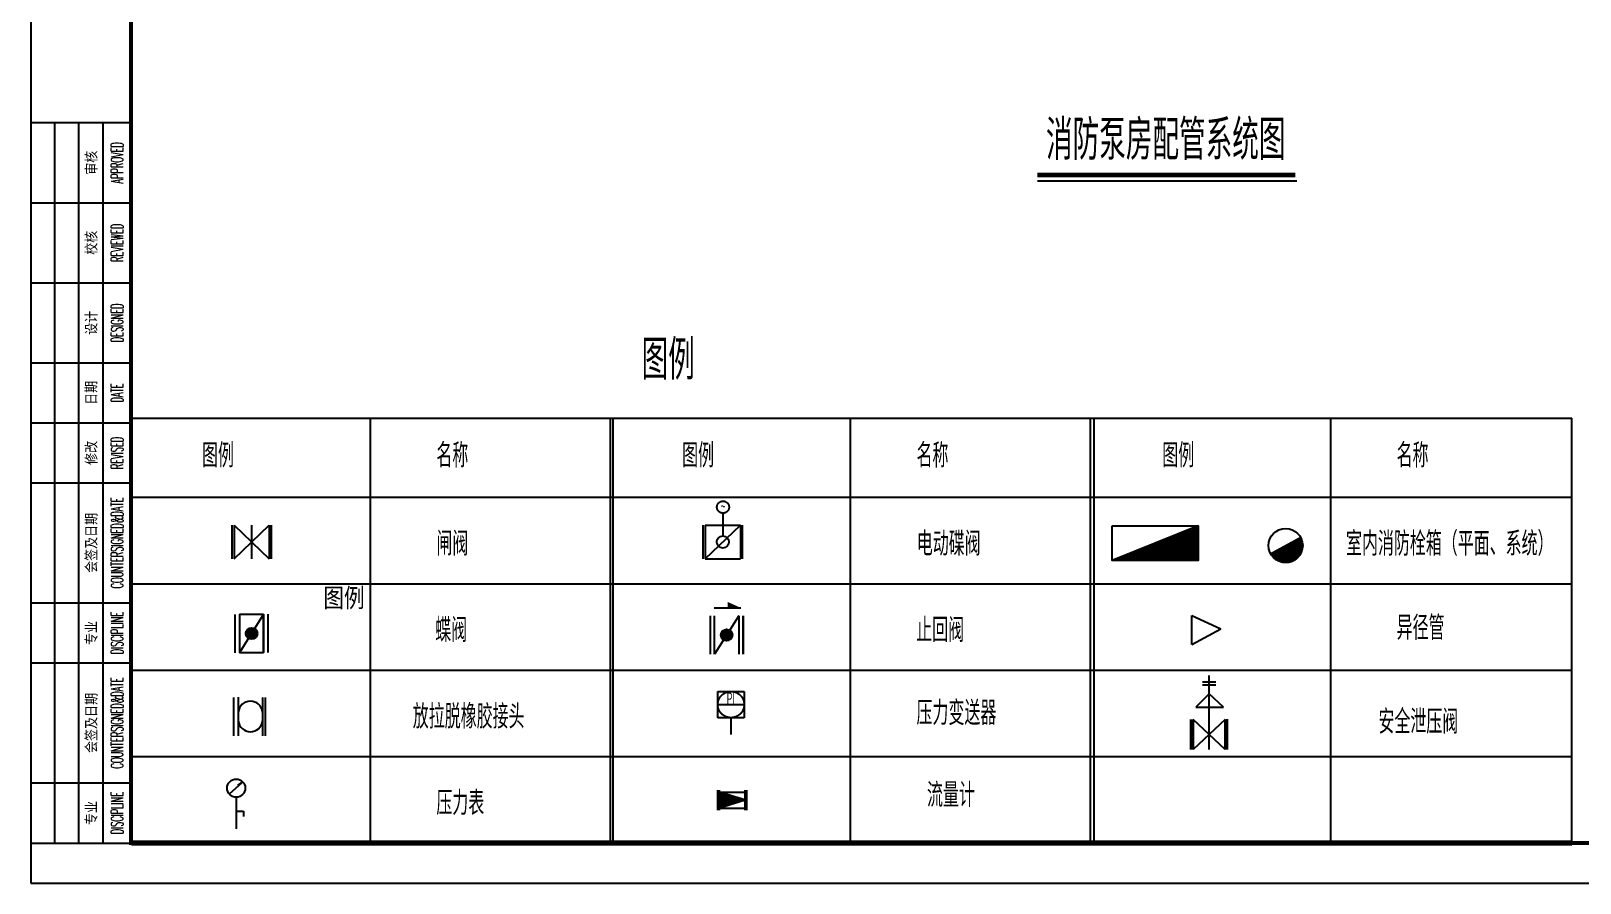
# Model space of a CAD drawing. Extents: x 84552 to 1115094, y -331058 to 102248.
# Drawn here: x 130022 to 149380, y 55435 to 66081 of the extents above; entities that cross this region are included whole.
import ezdxf
from ezdxf.enums import TextEntityAlignment as Align

# ---------------------------------------------------------------- set-up
doc = ezdxf.new("R2010")
doc.units = 0
doc.header["$LTSCALE"] = 1000
doc.header["$MEASUREMENT"] = 0
doc.linetypes.add('建施-55中综合楼1221$0$xref-局部平面图$0$ACAD_ISO14W100', pattern=[25.5, 12, -3, 0.5, -3, 0.5, -3, 0.5, -3])
for name, color, linetype in [('-DIM', 3, 'Continuous'), ('PUB_TITLE', 4, 'Continuous'), ('测绘处中心区路网', 7, 'Continuous')]:
    doc.layers.add(name, color=color, linetype=linetype)
doc.layers.add('泡沫系统', color=4, linetype='Continuous', lineweight=80)
doc.styles.add('AHD', font='sceie.shx', dxfattribs={"width": 0.7, "bigfont": 'sceic.shx'})
doc.styles.add('ECEC_TK', font='txt_l.shx', dxfattribs={"bigfont": 'hztxt_l.shx'})
doc.styles.add('HZF', font='', dxfattribs={"width": 0.5})
doc.styles.get('HZF').set_extended_font_data('NSimSun')

# ---------------------------------------------------------------- blocks, each defined once
blk = doc.blocks.new('11111111111')
for p, q in [((765.17, -582.31), (765.17, -402.31)), ((771.17, -582.31), (771.17, -402.31)), ((777.17, -582.31), (777.17, -402.31)), ((759.17, -422.31), (784.17, -422.31)), ((759.17, -442.31), (784.17, -442.31)), ((759.17, -462.31), (784.17, -462.31)), ((759.17, -477.31), (784.17, -477.31)), ((759.17, -492.31), (784.17, -492.31)), ((759.17, -522.31), (784.17, -522.31)), ((759.17, -537.31), (784.17, -537.31)), ((759.17, -567.31), (784.17, -567.31))]:
    blk.add_line(p, q)
blk.add_lwpolyline([(759.17, -402.31), (759.17, -582.31), (784.17, -582.31), (784.17, -402.31)], close=True)
at = {"style": 'ECEC_TK'}
for s, p in [('审核', (774.17, -412.31)), ('校核', (774.17, -432.31)), ('设计', (774.17, -452.31)), ('日期', (774.17, -469.81)), ('修改', (774.17, -484.81)), ('会签及日期', (774.17, -507.31)), ('专业', (774.17, -529.81)), ('会签及日期', (774.17, -552.31)), ('专业', (774.17, -574.81))]:
    blk.add_text(s, height=3, rotation=90, dxfattribs=at).set_placement(p, align=Align.MIDDLE)
at = {"style": 'ECEC_TK', "width": 0.5}
for s, p in [('APPROVED', (780.67, -412.31)), ('REVIEWED', (780.67, -432.31)), ('DESIGNED', (780.67, -452.31)), ('DATE', (780.67, -469.81)), ('REVISED', (780.67, -484.81)), ('COUNTERSIGNED&DATE', (780.67, -507.31)), ('DISCIPLINE', (780.67, -529.81)), ('COUNTERSIGNED&DATE', (780.67, -552.31)), ('DISCIPLINE', (780.67, -574.81))]:
    blk.add_text(s, height=3, rotation=90, dxfattribs=at).set_placement(p, align=Align.MIDDLE)

msp = doc.modelspace()

# ---------------------------------------------------------------- hatches: boundary and pattern name
h = msp.add_hatch()
h.set_pattern_fill('ANSI31', color=256, scale=2, style=0)
h.set_pattern_definition([(45, (-1161141.38387, 159669.60932), (-0.176776695297, 0.176776695297), [])])
h.paths.add_polyline_path([(144609.5, 59466.1), (144609.5, 59898.1), (143534, 59466.1)])
h = msp.add_hatch()
h.set_pattern_fill('ANSI31', color=256, scale=2, style=0)
h.set_pattern_definition([(45, (-1052546.42107, 143907.62095), (-0.176776695297, 0.176776695297), [])])
h.paths.add_polyline_path([(145914.1, 59651.3, 0.1253873), (145888, 59753.5), (145512.9, 59549.1, 0.7771659)])
h = msp.add_hatch()
h.set_pattern_fill('ANGLE', color=256, scale=1.5, style=0)
h.set_pattern_definition([(0, (-9530950.534, 5536910.803), (0, 10.4775), [7.62, -2.8575]), (90, (-9530950.534, 5536910.803), (-10.4775, 6e-16), [7.62, -2.8575])])
h.paths.add_polyline_path([(132817.4, 58613.2, 0.5894329), (132706.9, 58552.1, 0.2583104), (132740.8, 58490.9)])
h.paths.add_polyline_path([(132851.2, 58552.1, 0.2583104), (132817.4, 58613.2), (132740.8, 58490.9, 0.5894329)])
h = msp.add_hatch()
h.set_pattern_fill('ANGLE', color=256, scale=1.5, style=0)
h.set_pattern_definition([(0, (-9525013.804, 5536892.243), (0, 10.4775), [7.62, -2.8575]), (90, (-9525013.804, 5536892.243), (-10.4775, 6e-16), [7.62, -2.8575])])
h.paths.add_polyline_path([(138754.1, 58594.6, 0.5894329), (138643.7, 58533.5, 0.2583104), (138677.5, 58472.4)])
h.paths.add_polyline_path([(138788, 58533.5, 0.2583104), (138754.1, 58594.6), (138677.5, 58472.4, 0.5894329)])
at = {"linetype": '建施-55中综合楼1221$0$xref-局部平面图$0$ACAD_ISO14W100'}
h = msp.add_hatch(dxfattribs=at)
h.set_pattern_fill('ANSI31', color=256, scale=100, style=0)
h.set_pattern_definition([(45, (-324288.454, 24830.99), (-8.83883476, 8.83883476), [])])
h.paths.add_polyline_path([(138949, 56470.5), (138949, 56472), (138626.7, 56570.5), (138626.7, 56370.5)])

# ---------------------------------------------------------------- linework, layer by layer
at = {"lineweight": 60}
msp.add_line((142601.4, 64285), (145821.5, 64285), dxfattribs=at)
for p, q in [((142602.4, 64209.4), (145839.3, 64209.4)), ((131264.7, 55934.7), (131264.7, 61241.3)), ((131264.7, 61241.3), (149275.9, 61241.3)), ((134264.7, 55934.7), (134264.7, 61241.3)), ((137264.7, 55934.7), (137264.7, 61241.3)), ((137264.7, 55934.7), (137264.7, 61241.3)), ((137298.6, 55934.7), (137298.6, 61241.3)), ((140264.7, 55934.7), (140264.7, 61241.3)), ((143264.7, 55934.7), (143264.7, 61241.3)), ((143308.8, 55934.7), (143308.8, 61241.3)), ((146264.7, 55934.7), (146264.7, 61241.3)), ((149275.9, 55934.7), (149275.9, 61241.3)), ((131264.7, 60254.7), (149272.3, 60254.7)), ((138446.4, 59905), (138887.4, 59905)), ((144609.5, 59898.1), (143534, 59466.1)), ((145512.9, 59549.1), (145888, 59753.5)), ((138446.4, 59485), (138887.4, 59485)), ((131264.7, 59174.7), (149272.3, 59174.7)), ((132628.7, 58793.3), (132929.5, 58793.3)), ((138866.2, 58772.3), (138565.5, 58292.3)), ((144529.7, 58415.3), (144529.7, 58776.1)), ((144529.7, 58776.1), (144890.4, 58609.6)), ((132628.7, 58313.3), (132929.4, 58313.3)), ((131264.7, 58094.7), (149272.3, 58094.7)), ((144661.3, 57946.4), (144830.5, 57946.4)), ((144661.3, 57911.9), (144830.5, 57911.9)), ((144745.9, 57800), (144579.3, 57633.4)), ((144925.1, 57633.4), (144745.9, 57800)), ((144579.3, 57633.4), (144925.1, 57633.4)), ((131264.7, 57014.7), (149272.3, 57014.7)), ((131264.7, 55934.7), (149272.3, 55934.7)), ((131264.7, 55934.7), (149272.3, 55934.7)), ((131264.7, 55934.7), (149272.3, 55934.7)), ((131268.2, 55934.7), (149275.9, 55934.7)), ((131268.2, 55934.7), (149275.9, 55934.7)), ((131268.2, 55934.7), (149275.9, 55934.7))]:
    msp.add_line(p, q)
at = {"lineweight": -3}
for p, q in [((138666.9, 60055.8), (138666.9, 59770.4)), ((132531.4, 59905), (132531.4, 59485)), ((132531.4, 59905), (132531.4, 59485)), ((132559.4, 59905), (132559.4, 59485)), ((132559.4, 59905), (132559.4, 59485)), ((132779.9, 59905), (132779.9, 59485)), ((132779.9, 59905), (132779.9, 59485)), ((133000.4, 59905), (133000.4, 59485)), ((133000.4, 59905), (133000.4, 59485)), ((133024.5, 59905), (133024.5, 59485)), ((133024.5, 59905), (133024.5, 59485)), ((138418.4, 59905), (138418.4, 59485)), ((138418.4, 59905), (138418.4, 59485)), ((138446.4, 59905), (138446.4, 59485)), ((138446.4, 59905), (138446.4, 59485)), ((138887.4, 59905), (138887.4, 59485)), ((138887.4, 59905), (138887.4, 59485)), ((138911.5, 59905), (138911.5, 59485)), ((138911.5, 59905), (138911.5, 59485)), ((144745.9, 57101.3), (144745.9, 58029.5)), ((132953.9, 57272.8), (132953.9, 57752.8)), ((144517.8, 57101.3), (144517.8, 57479.3)), ((144517.8, 57479.3), (144517.8, 57101.3)), ((144547.4, 57101.3), (144547.4, 57479.3)), ((144547.4, 57101.3), (144547.4, 57479.3)), ((144547.4, 57101.3), (144547.4, 57479.3)), ((144547.4, 57479.3), (144547.4, 57101.3)), ((144944.3, 57101.3), (144944.3, 57479.3)), ((144944.3, 57101.3), (144944.3, 57479.3)), ((144944.3, 57479.3), (144944.3, 57101.3)), ((144972.4, 57103.6), (144972.4, 57481.6)), ((144972.4, 57481.6), (144972.4, 57103.6)), ((144973.9, 57101.3), (144973.9, 57479.3))]:
    msp.add_line(p, q, dxfattribs=at)
at = {"color": 0, "lineweight": -3}
for p, q in [((132559.4, 59905), (133000.4, 59485)), ((132559.4, 59485), (133000.4, 59905)), ((132559.4, 59905), (133000.4, 59485)), ((132559.4, 59485), (133000.4, 59905)), ((138446.4, 59485), (138887.4, 59905)), ((138559.3, 58872.4), (138894.1, 58872.4)), ((138559.3, 58872.4), (138894.1, 58872.4)), ((144529.7, 58415.3), (144890.4, 58609.6)), ((144944.3, 57101.3), (144547.4, 57479.3)), ((144944.3, 57479.3), (144547.4, 57101.3))]:
    msp.add_line(p, q, dxfattribs=at)
at = {"linetype": '建施-55中综合楼1221$0$xref-局部平面图$0$ACAD_ISO14W100'}
for p, q in [((138605.5, 57664.3), (138934.2, 57664.3)), ((138769.9, 57499.9), (138769.9, 57291.2)), ((138606.7, 56345.5), (138606.7, 56595.5)), ((138626.7, 56345.5), (138626.7, 56595.5)), ((138953.9, 56470.5), (138626.7, 56570.5)), ((138626.7, 56570.5), (138949, 56570.5)), ((138949, 56345.5), (138949, 56595.5)), ((138969, 56345.5), (138969, 56595.5)), ((138949, 56470.5), (138626.7, 56370.5)), ((138626.7, 56370.5), (138949, 56370.5))]:
    msp.add_line(p, q, dxfattribs=at)
msp.add_lwpolyline([(143534, 59898.1), (144609.5, 59898.1), (144609.5, 59466.1), (143534, 59466.1)], close=True)
msp.add_lwpolyline([(138605.5, 57828.6), (138934.2, 57828.6), (138934.2, 57499.9), (138605.5, 57499.9)], close=True, dxfattribs=at)
at = {"const_width": 70}
for points in [[(149275.9, 55934.7), (131275.9, 55934.7)], [(149279.4, 55934.7), (131279.4, 55934.7)]]:
    msp.add_lwpolyline(points, dxfattribs=at)
at = {"linetype": '建施-55中综合楼1221$0$xref-局部平面图$0$ACAD_ISO14W100'}
for centre, radius in [((138670.2, 60131.4), 75.7), ((138769.9, 57664.3), 164.4)]:
    msp.add_circle(centre, radius, dxfattribs=at)
for centre, radius in [((145700.5, 59651.3), 213.6), ((138667.6, 59695.8), 75.2), ((132779.1, 58552.1), 72.1), ((138715.8, 58533.5), 72.1), ((138715.8, 58532.3), 37.8)]:
    msp.add_circle(centre, radius)
at = {"color": 0, "lineweight": -3}
msp.add_solid([(138726.7, 58872.4), (138726.7, 58947.4), (138894.1, 58872.4)], dxfattribs=at)
at = {"layer": 'PUB_TITLE'}
msp.add_lwpolyline([(130022, 55434.7), (159722, 55434.7), (159722, 76434.7), (130022, 76434.7)], close=True, dxfattribs=at)
at = {"layer": 'PUB_TITLE', "const_width": 50}
msp.add_lwpolyline([(131272, 55934.7), (159222, 55934.7), (159222, 75934.7), (131272, 75934.7)], close=True, dxfattribs=at)
at = {"layer": '泡沫系统', "color": 0, "linetype": 'ByBlock', "lineweight": -3}
for p, q in [((132574.6, 58310.8), (132574.6, 58790.8)), ((132628.7, 58793.3), (132628.7, 58313.3)), ((132628.7, 58310.8), (132929.4, 58790.8)), ((132929.4, 58793.3), (132929.4, 58313.3)), ((132929.4, 58310.8), (132929.4, 58790.8)), ((132983.6, 58793.3), (132983.6, 58313.3)), ((138511.3, 58774.7), (138511.3, 58294.7)), ((138565.5, 58292.3), (138565.5, 58772.3)), ((138866.2, 58774.7), (138866.2, 58294.7)), ((138920.3, 58774.7), (138920.3, 58294.7)), ((138920.3, 58292.3), (138920.3, 58772.3)), ((132558.7, 57273.3), (132558.7, 57753.3)), ((132612.9, 57755.8), (132612.9, 57275.8)), ((132915.6, 57752.8), (132915.6, 57272.8))]:
    msp.add_line(p, q, dxfattribs=at)
for centre, radius, start, end in [((132764.2, 57554.4), 152.3, 6.33177, 173.66823), ((132764.3, 57477.2), 152.4, 186.35799, 353.19127)]:
    msp.add_arc(centre, radius, start, end, dxfattribs=at)
msp.add_point((132915.6, 57411.8), dxfattribs=at)
msp.add_point((132915.6, 57411.8), dxfattribs=at)
at = {"layer": '测绘处中心区路网', "color": 7, "lineweight": -3}
for p, q in [((132504.7, 56550.1), (132661.5, 56690.9)), ((132661.5, 56690.9), (132602.3, 56652.5)), ((132586.3, 56506.9), (132586.7, 56112.6)), ((132586.5, 56334.5), (132677.7, 56334.5)), ((132677.7, 56334.5), (132677.7, 56267.5))]:
    msp.add_line(p, q, dxfattribs=at)
msp.add_circle((132586.3, 56620.5), 113.6, dxfattribs=at)

# ---------------------------------------------------------------- block references
at = {"color": 242, "xscale": 50, "yscale": 50, "zscale": 50}
msp.add_blockref('11111111111', (92063.6, 85050.1), dxfattribs=at)

# ---------------------------------------------------------------- texts
at = {"layer": '-DIM', "color": 0, "style": 'HZF', "width": 0.8}
msp.add_text('图例', height=236.25, dxfattribs=at).set_placement((133676.2, 58880.2))
at = {"color": 7, "lineweight": -3, "style": 'AHD', "width": 0.7}
for s, p in [('~', (138641.7, 60061.4)), ('PI', (138716, 57664.3))]:
    msp.add_text(s, height=150, rotation=0, dxfattribs=at).set_placement(p)
at = {"layer": '测绘处中心区路网', "color": 7, "lineweight": -3, "style": 'AHD', "width": 0.7}
for s, height, p in [('消防泵房配管系统图', 500, (142706.8, 64470.3)), ('图例', 500, (137653, 61722.1)), ('图例', 300, (132159.6, 60626.7)), ('名称', 300, (135088.3, 60626.7)), ('图例', 300, (138159.6, 60626.7)), ('名称', 300, (141088.3, 60626.7)), ('图例', 300, (144159.6, 60626.7)), ('名称', 300, (147088.3, 60626.7)), ('闸阀', 300, (135088.3, 59524.2)), ('电动碟阀', 300, (141092.1, 59524.2)), ('室内消防栓箱（平面、系统）', 300, (146455.6, 59524.2)), ('蝶阀', 300, (135073.8, 58444.2)), ('止回阀', 300, (141084.5, 58444.2)), ('异径管', 300, (147088.3, 58472.9)), ('放拉脱橡胶接头', 300, (134793.5, 57364.2)), ('压力变送器', 300, (141088.3, 57409.1)), ('安全泄压阀', 300, (146860.7, 57299.6)), ('压力表', 300, (135088.3, 56284.2)), ('流量计', 300, (141219.1, 56384.2))]:
    msp.add_text(s, height=height, rotation=0, dxfattribs=at).set_placement(p)

doc.saveas('drawing.dxf')
